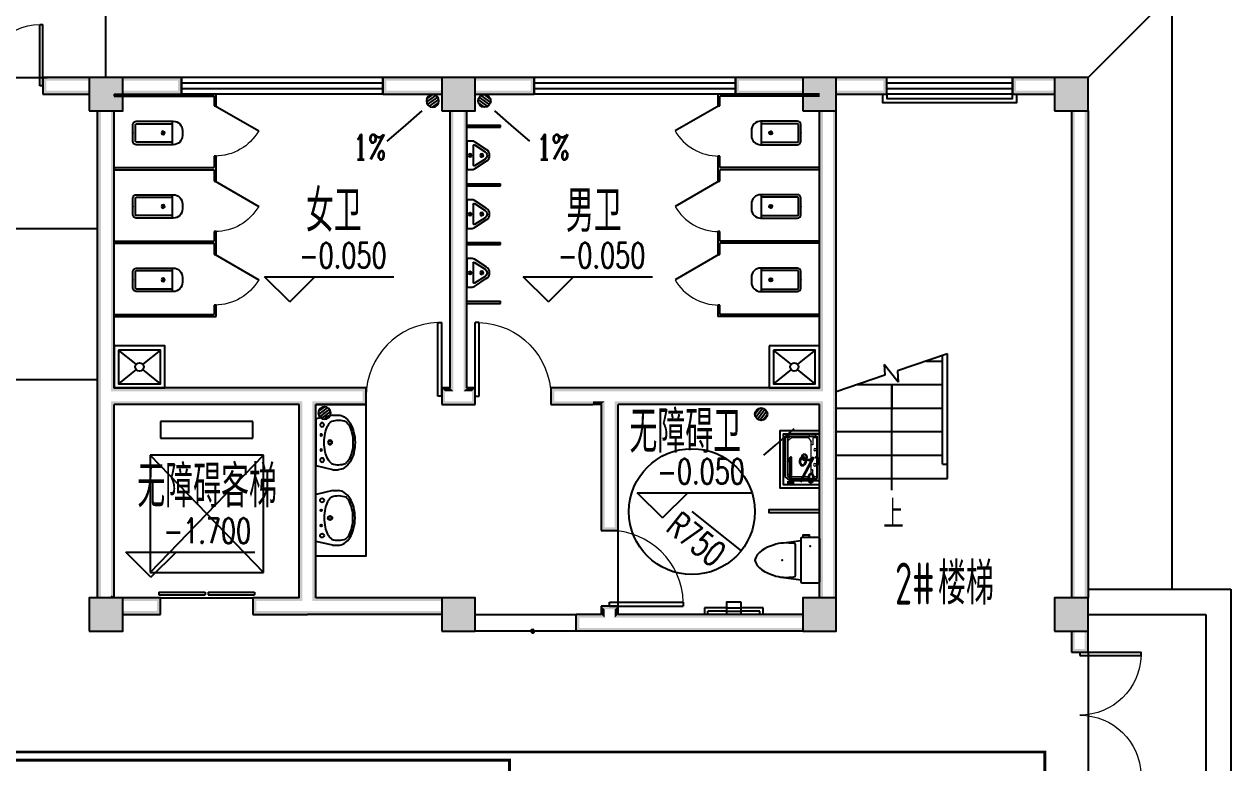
# Model space of a CAD drawing. Extents: x 6250600 to 6678662, y -692028 to -290561.
# Drawn here: x 6354784 to 6369158, y -396735 to -387932 of the extents above; entities that cross this region are included whole.
import ezdxf

# ---------------------------------------------------------------- set-up
doc = ezdxf.new("R2010")
doc.units = 0
doc.header["$LTSCALE"] = 1000
doc.header["$MEASUREMENT"] = 0
doc.layers.get('0').update_dxf_attribs({"linetype": 'CONTINUOUS'})
for name, color, linetype in [('PUB_HATCH', 8, 'CONTINUOUS'), ('WIRE-照明', 1, 'CONTINUOUS'), ('建筑底图', 251, 'CONTINUOUS'), ('排水', 221, 'CONTINUOUS')]:
    doc.layers.add(name, color=color, linetype=linetype)
doc.styles.add('_TCH_AXIS', font='COMPLEX', dxfattribs={"bigfont": 'GBCBIG'})
doc.styles.add('_TCH_DIM', font='SIMPLEX', dxfattribs={"bigfont": 'GBCBIG'})
doc.styles.add('schuco', font='sceie.shx', dxfattribs={"width": 0.7, "bigfont": 'sceic.shx'})

# ---------------------------------------------------------------- blocks, each defined once
blk = doc.blocks.new('_LV12')
for p, q in [((-250, -50), (-39.04344047215272, -218.7652476222793)), ((39.04344047215272, -218.7652476222793), (250, -50)), ((-250, -450), (-39.04344047215272, -281.2347523777207)), ((39.04344047215272, -281.2347523777244), (250, -450))]:
    blk.add_line(p, q)
for points in [[(300, -500), (300, 0), (-300, 0), (-300, -500)], [(250, -450), (250, -50), (-250, -50), (-250, -450)]]:
    blk.add_lwpolyline(points, close=True)
blk.add_circle((0, -250), 50)
blk = doc.blocks.new('$plan$00000344')
for p, q in [((-280, -10), (-280, 0)), ((280, 0), (280, -10)), ((-250.5056433758025, -188.9030317685026), (-250.5056433758025, -185.6802697010202)), ((-247.7897820911921, -182.8401157246291), (-250.1659381378457, -184.9292631582935))]:
    blk.add_line(p, q)
for points in [[(-280, 0), (280, 0)], [(-325.6508892814171, -199.5069900706051), (-280, -5)], [(325.7196470476707, -203.679623150008), (280, -5)]]:
    blk.add_lwpolyline(points)
for points in [[(253.0475816802033, -188.2804691079212, 0.09820830243506523), (193.1688142264323, -140.8346282304191, 0.06628655020752823), (110.3513957322097, -111.3619009821798, 0.05242807133200639), (5.684341886080801e-14, -99.75898632568851, 0.05242807133200623), (-110.351395732209, -111.3619009821796, 0.06628655020752873), (-193.1688142264323, -140.834628230419, 0.09387597160402227), (-250.8409032847541, -185.7313891483784, 0.171377175730478)], [(-325.7364341085271, -265.6789118161633, 0.1492852629222198), (-304.3806079413716, -336.6408204226024, 0.1070785342951636), (-230.904903495943, -407.7090984504992, 0.07562500008442274), (-131.0498841262887, -450.4504317036771, 0.06243575474683043), (-0.8124120338861758, -467.3138035618238, 0.06243575474683045), (129.5575588546746, -451.507376452533, 0.07562500008442267), (229.7559793793862, -409.5773992771719, 0.1070785342951638), (303.8057199892309, -339.1074397112891, 0.1492852629222203), (325.7364341085272, -268.3210881838367, 0.005205445689566639), (325.7196470476707, -265.679623150008, 0.08659555624924029)], [(-325.6508892814171, -199.5069900706051, 0.008223360270598503), (-325.7364341085271, -203.6789118161633, 0.1492852629222198)], [(-249.5287737420379, -357.743287390725, 0.09134118956209383), (-193.1688142264323, -401.1653717695809, 0.06628655020752874), (-110.3513957322091, -430.6380990178203, 0.05242807133200617), (0, -442.2410136743115, 0.05242807133200618), (110.3513957322091, -430.6380990178203, 0.06628655020752877), (193.1688142264322, -401.165371769581, 0.09175590019007512), (249.7445037594281, -357.502875476107, 0.1713771757304789)]]:
    blk.add_lwpolyline(points, format="xyb")
at = {"flags": 128}
for points in [[(-325.7196470476707, -203.679623150008), (-325.7364341085272, -268.3210881838367)], [(325.7196470476707, -203.679623150008), (325.7364341085272, -268.3210881838367)]]:
    blk.add_lwpolyline(points, dxfattribs=at)
for points in [[(-253.0475816802033, -188.2804691079212, 0.1725462446217063), (-249.7445037594281, -357.502875476107, 0.7263952009259942)], [(253.0475816802033, -188.2804691079212, -0.1725462446217063), (249.7445037594281, -357.502875476107, -0.7263952009259942)]]:
    blk.add_lwpolyline(points, format="xyb", dxfattribs=at)
for centre, radius in [((-210, -75), 24), ((-210, -75), 24), ((-210, -75), 24), ((-90, -65), 10), ((90, -65), 10), ((210, -75), 24), ((0, -170), 25)]:
    blk.add_circle(centre, radius)
at = {"lineweight": 13}
blk.add_circle((0, -170), 15, dxfattribs=at)
blk.add_arc((-249.5056433758025, -185.6802697010202), 1, 131.3223568947546, 180)
blk = doc.blocks.new('$lvtry$00000171')
at = {"layer": '排水'}
for p, q in [((-74.24621202462731, 10.60660171788186), (-10.60660171788186, 74.24621202462731)), ((-69.81875867368217, -27.39235180270043), (27.39235180242758, 69.81875867368217)), ((-53.03300858900184, -53.03300858886359), (53.03300858900184, 53.03300858886359)), ((-27.39235180242758, -69.81875867368217), (69.81875867368217, 27.39235180270043)), ((10.60660171788186, -74.24621202462731), (74.24621202462731, -10.60660171788186))]:
    blk.add_line(p, q, dxfattribs=at)
blk.add_circle((0, 0), 75, dxfattribs=at)
blk.add_point((0, 0), dxfattribs=at)
blk = doc.blocks.new('$lvtry$00000200')
at = {"color": 0}
for p, q in [((-109.7834388052506, -40.0000000100008), (-109.7834388052433, -469.6564289897615)), ((99.78343880524335, -30.0000000100008), (-99.78343880524335, -30.0000000100008)), ((109.7834388052361, -469.6564289897615), (109.7834388052361, -40.0000000100008))]:
    blk.add_line(p, q, dxfattribs=at)
blk.add_lwpolyline([(99.78343880524335, -1.000080374069512e-08), (-99.78343880524335, -1.000080374069512e-08, 0.4142135623730951), (-139.7834388052433, -40.0000000100008), (-139.7834388052433, -479.6564289897615, 0.4142135623730951), (-29.78343880524335, -589.6564289897615), (29.78343880523607, -589.6564289897615, 0.4142135623730903), (139.7834388052361, -479.6564289897633), (139.7834388052361, -40.0000000100008, 0.4142135623730951)], format="xyb", close=True, dxfattribs=at)
blk.add_lwpolyline([(139.7834388052361, -469.6564289897615), (-139.7834388052433, -469.6564289897615)], dxfattribs=at)
blk.add_circle((0, -358.6146012114659), 20, dxfattribs=at)
for centre, start, end in [((-99.78343880525063, -40.0000000100008), 90, 180), ((99.78343880523607, -40.0000000100008), 0, 90)]:
    blk.add_arc(centre, 10, start, end, dxfattribs=at)
for p in [(0, 0), (0, -358.6146012114659)]:
    blk.add_point(p, dxfattribs=at)
blk = doc.blocks.new('$TCHSYS$APDOOR2D')
blk.add_line((0.5, 0), (9.094947017729283e-16, 0.8660254037844392))
at = {"lineweight": 13}
blk.add_arc((0.5, 0), 1, 120, 180, dxfattribs=at)
blk = doc.blocks.new('$lvtry$00000221')
at = {"color": 0}
for p, q in [((-124.1736286101077, -91.45901678963855), (-43.30126991269935, -215.5818163076256)), ((-115.7951361627565, -76), (115.7951365941481, -76)), ((43.301270463322, -215.5818162915166), (124.1736290448607, -91.45901678449081))]:
    blk.add_line(p, q, dxfattribs=at)
blk.add_lwpolyline([(69.28203258279245, -230.5818162812229, -0.57735026918981), (-69.28203202274017, -230.5818163136828), (-161.8924622367413, -88.44343865486917, -0.1453776039613215), (-170, -61.14835470659818), (-170, 0), (170, -3.637978807091713e-12), (170, -61.14835534217673, -0.1453776038039848), (161.8924622535633, -88.44343926462898)], format="xyb", close=True, dxfattribs=at)
for centre, radius in [((0, -38), 17.66628609890358), ((2.156957634724677e-07, -176.9798452330579), 20)]:
    blk.add_circle(centre, radius, dxfattribs=at)
for centre, radius, start, end in [((-115.7951361627565, -86), 10, 90, 213.0863027744279), ((115.7951365941481, -86), 10, 326.9136972608397, 90), ((2.706583472900093e-07, -190.5818163002696), 49.99999999860439, 210.0000000103259, 330.00000001059)]:
    blk.add_arc(centre, radius, start, end, dxfattribs=at)
for p in [(0, -38), (2.156957634724677e-07, -176.9798452330579)]:
    blk.add_point(p, dxfattribs=at)
blk = doc.blocks.new('$lvtry$00000054')
at = {"lineweight": 13}
for p, q in [((-279.2938074190461, -123.2473502284192), (-251.2924864845772, -123.2473502284192)), ((-277.8051945737679, -50.77492534148769), (-251.2924864845772, -50.77492534148769)), ((-232.1458454056483, -26.04251684841256), (-232.1458454056483, -79.04933505088047)), ((-232.1458454056483, -79.04933505088047), (-154.6818269249452, -79.04933505088047)), ((-190.9266690346522, -100.270542338214), (-232.1458454056483, -126.7893514447369)), ((-232.1458454056483, -126.7893514447369), (-232.1458454056483, -335.3362230594466)), ((-190.9266690346522, -100.270542338214), (189.0737280593275, -100.270542338214)), ((-149.6818269249452, -84.04933505088047), (-149.6818269249452, -100.270542338214)), ((147.8354162211181, -84.04933505088047), (147.8354162211181, -100.270542338214)), ((231.7880475470993, -79.04933505088047), (152.8354162211181, -79.04933505088047)), ((191.7790148819477, -101.0656138956201), (231.7623818083885, -126.7893514447369)), ((231.7623818083885, -126.7893514447369), (231.7623818083885, -335.3362230594466)), ((231.7880475470993, -26.04251684841256), (231.7880475470993, -79.04933505088047)), ((278.8846780830754, -50.77492534148769), (252.3719699938847, -50.77492534148769)), ((280.3732909283535, -123.2473502284192), (252.3719699938847, -123.2473502284192)), ((-232.1458454056483, -335.3362230594466), (-190.9266690346522, -381.2590388292774)), ((231.7623818083885, -335.3362230594466), (190.5432054373923, -381.2590388292774))]:
    blk.add_line(p, q, dxfattribs=at)
for p, q in [((-251.2924864845772, -349.473427914143), (-251.2924864845772, -26.04251684841256)), ((-251.2924864845772, -26.04251684841256), (250.9346886260319, -26.04251684841256)), ((-90.17889892927269, -26.04251684841256), (89.82110107072731, -26.04251684841256)), ((-0.178898929272691, -26.04251684841256), (-90.17889892927269, -26.04251684841256)), ((250.9090228873174, -349.473427914143), (250.9090228873174, -26.04251684841256)), ((-221.8538841822556, -381.2590388292774), (-251.2924864845772, -349.473427914143)), ((221.4704205849957, -381.2590388292774), (-221.8538841822556, -381.2590388292774)), ((221.4704205849957, -381.2590388292774), (250.9090228873174, -349.473427914143))]:
    blk.add_line(p, q)
for points in [[(-280.3732909283535, 0), (279.6267090716465, 0)], [(-280.3732909283535, 0), (-280.3732909283535, -350)], [(279.6267090716465, 0), (279.6267090716465, -350)], [(-280.3732909283535, -350), (-230.3732909283535, -410)], [(-230.3732909283535, -410), (229.6267090716465, -410)], [(279.6267090716465, -350), (229.6267090716465, -410)]]:
    blk.add_lwpolyline(points)
for centre, radius in [((-89.29034373630566, -56.07252716067705), 15), ((0.5397417546555516, -43.72172291942843), 8), ((90.39549298432757, -54.31692655780535), 15), ((0.5397417546555516, -181.5517702500765), 24.90291299648509)]:
    blk.add_circle(centre, radius, dxfattribs=at)
blk.add_circle((0.5397417546555516, -181.5517702500765), 33.09367931997397)
for centre, start, end in [((-154.6818269249452, -84.04933505088047), 0, 90), ((152.8354162211181, -84.04933505088047), 90, 180), ((189.0737280593275, -105.270542338214), 57.2443527250371, 90)]:
    blk.add_arc(centre, 5, start, end, dxfattribs=at)
blk = doc.blocks.new('$lvtry$00000206')
blk.add_line((-194.4569514471332, -428.0882621506016, 1e-08), (-223.9357518238285, -220.1379310456605, 1e-08))
at = {"elevation": 1e-08}
blk.add_lwpolyline([(-264.1348942952209, -120.4601474549154), (-286.2099333013502, -120.4601474549154), (-286.2099333013502, -199.7591355761751), (-264.1348942952209, -199.7591355761751)], close=True, dxfattribs=at)
for points in [[(-242.1211011915184, -220.1379310457041, -0.4142135623730712), (-264.1348942950317, -198.1241379423036), (-264.134894295461, -22.01379311472101, -0.4142135623730969), (-242.1211011920568, -1.121497916756198e-08), (264.1961401874396, -9.999894245993346e-09, -0.4142135623730968), (286.2099332909529, -22.01379311340042), (286.2099332913458, -198.1241379410267, -0.4142135623730948), (264.1961401879562, -220.1379310445327)], [(191.6283467101712, -286.1793103550544), (-169.5533077134205, -286.1793103559348, 0.3921902063767687), (-189.4959190210611, -304.6652911253359), (-191.0921123155313, -325.6902964887331), (-193.1679380961104, -363.4733775701816), (-193.8666951663072, -397.5510874908132), (-192.9667328242031, -428.9968104906538), (-190.2464003679088, -458.8839308097804), (-185.4840470954405, -488.2858326881969), (-178.4580223048506, -518.2759003659185), (-168.946675294228, -549.927518083), (-156.7521371301009, -583.8818833383839), (-141.771665952725, -619.0514466670202), (-123.9263016708828, -653.9164718627062), (-103.1370841932767, -686.9572227192903), (-79.32505342870354, -716.6539630306024), (-52.41124928587305, -741.486956590491), (-22.3167116735458, -759.9364671928224), (-1.021642622046784, -766.6697659834999, 0.1543297930855512), (23.09668162127127, -766.669765983449), (44.39175067255928, -759.9364671926805), (74.48628828479195, -741.4869565901927), (101.4000924274915, -716.6539630301913), (125.2121231919409, -686.9572227187482), (146.0013406693724, -653.9164718620514), (163.8467049510473, -619.0514466662999), (178.8271761282485, -583.8818833376054), (191.0217142922447, -549.9275180821414), (200.5330613026999, -518.2759003650053), (207.5590860931225, -488.2858326872365), (212.3214393654816, -458.8839308088127), (215.0417718216304, -428.9968104896898), (215.9417341635817, -397.5510874898418), (215.2429770931958, -363.4733775692102), (213.1671513124711, -325.6902964877727), (211.5709580178918, -304.6652911243573, 0.3921902063767083)]]:
    blk.add_lwpolyline(points, format="xyb", close=True, dxfattribs=at)
blk.add_lwpolyline([(216.5319904445532, -428.088262149623), (246.0107908202444, -220.1379310445764)], dxfattribs=at)
for p in [(-155.0588212762996, -109.43069792199, 1e-08), (11.93147704953662, -443.1338848781224, 1e-08)]:
    blk.add_point(p)
blk = doc.blocks.new('$TCHSYS$LDOR22D')
for p, q in [((-0.5166666666663637, 0.8332552583810156), (-0.01666666666671013, 0.8332552583810156)), ((-0.5166666666663637, 0.8332552583810156), (-0.5166666666663637, 0.6666666666662593)), ((-0.01666666666671013, 0.8332552583810156), (-0.01666666666671013, 0.6666666666662593)), ((0.01666666666660888, 0.8332552583810156), (0.01666666666660888, 0.6666666666662593)), ((0.01666666666660888, 0.8332552583810156), (0.5166666666662572, 0.8332552583810156)), ((0.5166666666662572, 0.8332552583810156), (0.5166666666662572, 0.6666666666662593)), ((-0.5166666666663637, 0.6666666666662593), (-0.01666666666671013, 0.6666666666662593)), ((0.01666666666660888, 0.6666666666662593), (0.5166666666662572, 0.6666666666662593)), ((-0.5000000000000071, 0.4999999999999858), (0.5000000000000373, 0.4999999999999858))]:
    blk.add_line(p, q)
blk = doc.blocks.new('_FZH')
blk.add_lwpolyline([(-0.5, -0.5), (0.5, -0.5), (0.5, 0.5), (-0.5, 0.5)], close=True)
at = {"layer": 'PUB_HATCH'}
blk.add_solid([(-0.5, -0.5), (0.5, -0.5), (-0.5, 0.5), (0.5, 0.5)], dxfattribs=at)
blk = doc.blocks.new('$DorLib2D$00000002')
for p, q in [((-0.5, -5.684341886080802e-17), (-0.5000000000000007, 0.4875)), ((-0.4750000000000007, 0.4875), (-0.5000000000000007, 0.4875)), ((-0.475, -2.842170943040401e-17), (-0.4750000000000007, 0.4875)), ((0.475, -2.842170943040401e-17), (0.4750000000000007, 0.4875)), ((0.4750000000000007, 0.4875), (0.5000000000000007, 0.4875)), ((0.5, -5.684341886080802e-17), (0.5000000000000007, 0.4875)), ((-0.5, -5.684341886080802e-17), (-0.475, -2.842170943040401e-17)), ((0.5, -5.684341886080802e-17), (0.475, -2.842170943040401e-17))]:
    blk.add_line(p, q)
at = {"lineweight": 13}
for centre, start, end in [((-0.4875, -4.263256414560601e-17), 0, 88.53071641864632), ((0.4875, -4.263256414560601e-17), 91.4692835813537, 180)]:
    blk.add_arc(centre, 0.4875, start, end, dxfattribs=at)
blk = doc.blocks.new('$DorLib2D$00000001')
for p, q in [((0.45, 0.9750000000000001), (0.5000000000000002, 0.9750000000000001)), ((0.45, 0), (0.45, 0.9750000000000001)), ((0.5, 0), (0.5, 0.9750000000000001)), ((0.5, 0), (0.45, 0))]:
    blk.add_line(p, q)
at = {"lineweight": 13}
blk.add_arc((0.475, 0), 0.975, 91.4692835813538, 180, dxfattribs=at)
blk = doc.blocks.new('$WINLIB2D$00000001')
at = {"color": 0}
for points in [[(-0.4999999999999964, 0.5000000000000142), (-0.4999999999999964, -0.4999999999999858)], [(-0.4999999999999964, 0.5000000000000142), (0.5000000000000036, 0.5000000000000142)], [(0.5000000000000036, -0.4999999999999858), (0.5000000000000036, 0.5000000000000142)], [(0.5000000000000036, 0.1666666666666714), (-0.4999999999999964, 0.1666666666666714)], [(0.5000000000000036, -0.1666666666666572), (-0.4999999999999964, -0.1666666666666572)], [(-0.4999999999999964, -0.4999999999999858), (0.5000000000000036, -0.4999999999999858)]]:
    blk.add_lwpolyline(points, dxfattribs=at)
blk = doc.blocks.new('$TCHSYS$WIN2D')
for p, q in [((-0.5, 0.5), (0.5, 0.5)), ((-0.5, 0.5), (-0.4999999999999999, -0.5)), ((0.5, 0.5), (0.4999999999999998, -0.5)), ((0.5, 0.1666666666666666), (-0.5, 0.1666666666666666)), ((0.5, -0.1666666666666667), (-0.5, -0.1666666666666667)), ((-0.4999999999999999, -0.5), (0.5, -0.5))]:
    blk.add_line(p, q)

msp = doc.modelspace()

# ---------------------------------------------------------------- hatches: boundary and pattern name
at = {"layer": '建筑底图'}
for points in [[(6355558.056304559, -388606.4042108488), (6355558.056304559, -388566.4042109744), (6355008.056310409, -388566.4042113551), (6355048.056311636, -388606.4042108815)], [(6355008.056310409, -388566.4042113551), (6355008.056310539, -388766.4042162686), (6355048.056311714, -388726.4042164934), (6355048.056311636, -388606.4042108815)], [(6355958.056304559, -388566.4042146745), (6355558.056304559, -388566.4042146745), (6355598.056304559, -388606.4042146745), (6355918.056304559, -388606.4042146745)], [(6355558.056304559, -388566.4042146745), (6355558.056304559, -388966.4042146745), (6355598.056304559, -388926.4042146745), (6355598.056304559, -388606.4042146745)], [(6355958.056304559, -388966.4042146745), (6355958.056304559, -388566.4042146745), (6355918.056304559, -388606.4042146745), (6355918.056304559, -388926.4042146745)], [(6355958.056304559, -388566.4042146745), (6355958.056304559, -388606.4042146346), (6356618.05630462, -388606.4042147615), (6356658.056304629, -388566.4042147692)], [(6356658.056304584, -388766.404213478), (6356658.056304629, -388566.4042147692), (6356618.05630462, -388606.4042147615), (6356618.056304594, -388726.404213469)], [(6359758.05630456, -388606.4042154576), (6359758.05630456, -388566.4042154553), (6359058.056304771, -388566.4042152875), (6359098.056304764, -388606.4042153069)], [(6359058.056304771, -388566.4042152875), (6359058.056304727, -388766.4042139963), (6359098.056304738, -388726.4042137449), (6359098.056304764, -388606.4042153069)], [(6360158.05630456, -388566.4042146765), (6359758.05630456, -388566.4042146765), (6359798.05630456, -388606.4042146765), (6360118.05630456, -388606.4042146765)], [(6359758.05630456, -388566.4042146765), (6359758.05630456, -388966.4042146765), (6359798.05630456, -388926.4042146765), (6359798.05630456, -388606.4042146765)], [(6360158.05630456, -388966.4042146765), (6360158.05630456, -388566.4042146765), (6360118.05630456, -388606.4042146765), (6360118.05630456, -388926.4042146765)], [(6360158.05630456, -388566.4042146765), (6360158.05630456, -388606.4042108878), (6360818.056301028, -388606.4042112494), (6360858.056301052, -388566.4042112713)], [(6360858.056300931, -388766.404210226), (6360858.056301052, -388566.4042112713), (6360818.056301028, -388606.4042112494), (6360818.056300955, -388726.4042102043)], [(6364058.056304384, -388606.4042132569), (6364058.056304384, -388566.4042132891), (6363258.056300811, -388566.4042127482), (6363298.056301317, -388606.4042126208)], [(6363258.056300811, -388566.4042127482), (6363258.056300689, -388766.4042117029), (6363298.056301244, -388726.4042117039), (6363298.056301317, -388606.4042126208)], [(6364458.056304384, -388566.4042133056), (6364058.056304384, -388566.4042133056), (6364098.056304384, -388606.4042133056), (6364418.056304384, -388606.4042133056)], [(6364058.056304384, -388566.4042133056), (6364058.056304384, -388966.4042133056), (6364098.056304384, -388926.4042133056), (6364098.056304384, -388606.4042133056)], [(6364458.056304384, -388966.4042133056), (6364458.056304384, -388566.4042133056), (6364418.056304384, -388606.4042133056), (6364418.056304384, -388926.4042133056)], [(6364458.056304384, -388566.4042133056), (6364458.056304384, -388606.4042131503), (6365018.05630088, -388606.4042127156), (6365058.056300852, -388566.4042126845)], [(6365058.056300994, -388766.4042139374), (6365058.056300852, -388566.4042126845), (6365018.05630088, -388606.4042127156), (6365018.056300965, -388726.4042139659)], [(6367058.05630456, -388606.4042111489), (6367058.05630456, -388566.4042112607), (6366558.056300985, -388566.4042115991), (6366598.056301081, -388606.404211119)], [(6366558.056300985, -388566.4042115991), (6366558.056301127, -388766.4042128711), (6366598.056301167, -388726.4042130548), (6366598.056301081, -388606.404211119)], [(6367458.05630456, -388566.4042146765), (6367058.05630456, -388566.4042146765), (6367098.05630456, -388606.4042146765), (6367418.05630456, -388606.4042146765)], [(6367058.05630456, -388566.4042146765), (6367058.05630456, -388966.4042146765), (6367098.05630456, -388926.4042146765), (6367098.05630456, -388606.4042146765)], [(6367458.05630456, -388966.4042146765), (6367458.05630456, -388566.4042146765), (6367418.05630456, -388606.4042146765), (6367418.05630456, -388926.4042146765)], [(6355558.056304559, -388766.4042160066), (6355558.056304559, -388726.404216184), (6355048.056311714, -388726.4042164934), (6355008.056310539, -388766.4042162686)], [(6355958.056304559, -388726.4042133239), (6355958.056304559, -388766.4042133202), (6356658.056304584, -388766.404213478), (6356618.056304594, -388726.404213469)], [(6359758.05630456, -388766.404214141), (6359758.05630456, -388726.4042140991), (6359098.056304738, -388726.4042137449), (6359058.056304727, -388766.4042139963)], [(6360158.05630456, -388726.4042099306), (6360158.05630456, -388766.4042098447), (6360858.056300931, -388766.404210226), (6360818.056300955, -388726.4042102043)], [(6364058.056304384, -388766.4042122404), (6364058.056304384, -388726.4042122362), (6363298.056301244, -388726.4042117039), (6363258.056300689, -388766.4042117029)], [(6364458.056304384, -388726.4042143682), (6364458.056304384, -388766.4042143649), (6365058.056300994, -388766.4042139374), (6365018.056300965, -388726.4042139659)], [(6367058.05630456, -388766.4042125164), (6367058.05630456, -388726.4042125914), (6366598.056301167, -388726.4042130548), (6366558.056301127, -388766.4042128711)], [(6355558.056304559, -388966.4042146745), (6355958.056304559, -388966.4042146745), (6355918.056304559, -388926.4042146745), (6355598.056304559, -388926.4042146745)], [(6355698.056304389, -388966.4042146745), (6355658.056304399, -388966.4042146745), (6355658.056304031, -392366.4042152861), (6355698.056304031, -392366.4042152904)], [(6355858.056304737, -388966.4042146745), (6355818.05630488, -388966.4042146745), (6355818.056304518, -392306.4042163559), (6355858.056304378, -392266.4042163281)], [(6359758.05630456, -388966.4042146765), (6360158.05630456, -388966.4042146765), (6360118.05630456, -388926.4042146765), (6359798.05630456, -388926.4042146765)], [(6359898.056304892, -388966.4042146765), (6359858.056304883, -388966.4042146765), (6359858.056303846, -392266.4042122972), (6359898.056303843, -392306.4042123035)], [(6360058.056305984, -388966.4042146765), (6360018.056305975, -388966.4042146765), (6360018.056304926, -392306.4042140209), (6360058.056304947, -392266.4042137487)], [(6364058.056304384, -388966.4042133056), (6364458.056304384, -388966.4042133056), (6364418.056304384, -388926.4042133056), (6364098.056304384, -388926.4042133056)], [(6364298.056304172, -388966.4042133056), (6364258.056304149, -388966.4042133056), (6364258.056304252, -392266.4042142011), (6364298.056304266, -392306.4042143788)], [(6364458.056304384, -388966.4042133056), (6364418.05630434, -388966.4042133056), (6364418.056304471, -392366.4042146719), (6364458.056304471, -392366.4042146706)], [(6367058.05630456, -388966.4042146765), (6367458.05630456, -388966.4042146765), (6367418.05630456, -388926.4042146765), (6367098.05630456, -388926.4042146765)], [(6367258.056304441, -394766.4042146765), (6367298.056304444, -394766.4042146765), (6367298.05630474, -388966.4042146765), (6367258.056304671, -388966.4042146765)], [(6367418.056304443, -394766.4042146765), (6367458.056304438, -394766.4042146765), (6367458.05630456, -388966.4042146765), (6367418.05630472, -388966.4042146765)], [(6357858.056304427, -392266.4042152325), (6355858.056304378, -392266.4042163281), (6355818.056304518, -392306.4042163559), (6357858.05630445, -392306.4042152325)], [(6358158.05630446, -392266.4042124772), (6357858.056304557, -392266.4042125079), (6357858.056304561, -392306.4042125079), (6358158.056304464, -392306.4042124772)], [(6358858.05630661, -392266.4042123206), (6358158.05630446, -392266.4042124772), (6358158.056304464, -392306.4042124772), (6358818.056307182, -392306.4042119456)], [(6358858.05630663, -392466.4042128422), (6358858.05630661, -392266.4042123206), (6358818.056307182, -392306.4042119456), (6358818.056307194, -392426.4042125656)], [(6359858.056303846, -392266.4042122972), (6359758.056306833, -392266.4042122253), (6359798.056306837, -392306.4042122253), (6359898.056303843, -392306.4042123035)], [(6359758.056306833, -392266.4042122253), (6359758.056306854, -392466.4042127713), (6359798.05630685, -392426.4042127471), (6359798.056306837, -392306.4042122253)], [(6360158.056306904, -392266.4042137186), (6360058.056304947, -392266.4042137487), (6360018.056304926, -392306.4042140209), (6360118.056307503, -392306.4042166371)], [(6360158.056306806, -392466.4042134242), (6360158.056306904, -392266.4042137186), (6360118.056307503, -392306.4042166371), (6360118.056307443, -392426.4042134677)], [(6361558.056304608, -392266.4042146932), (6361058.056306446, -392266.4042142854), (6361098.056306426, -392306.4042142854), (6361558.056304589, -392306.4042146932)], [(6361058.056306446, -392266.4042142854), (6361058.056306349, -392466.4042138616), (6361098.056306369, -392426.4042138712), (6361098.056306426, -392306.4042142854)], [(6361758.056316913, -392266.4042142979), (6361558.05630456, -392266.4042142984), (6361558.05630456, -392306.4042142984), (6361758.056316913, -392306.4042142979)], [(6364258.056304252, -392266.4042142011), (6361758.056316913, -392266.4042142979), (6361758.056316913, -392306.4042142979), (6364298.056304266, -392306.4042143788)], [(6355658.056303448, -394766.4042146745), (6355698.056303448, -394766.4042146745), (6355698.056303696, -392366.4042152908), (6355658.056303696, -392366.4042152867)], [(6364418.056304544, -394766.4042133056), (6364458.056304544, -394766.4042133056), (6364458.056304471, -392366.4042146706), (6364418.056304471, -392366.4042146719)], [(6357858.056304544, -392466.4042126297), (6355858.05630336, -392466.404213791), (6355818.056303354, -392426.4042138106), (6357858.056304521, -392426.4042126297)], [(6355818.056303112, -394766.4042146745), (6355858.056303122, -394766.4042146745), (6355858.05630336, -392466.404213791), (6355818.056303354, -392426.4042138106)], [(6358058.056304452, -392466.4042128273), (6357858.056304578, -392466.404212865), (6357858.056304574, -392426.404212865), (6358098.05630444, -392426.4042128103)], [(6358058.05630463, -394766.4042144804), (6358058.056304452, -392466.4042128273), (6358098.05630444, -392426.4042128103), (6358098.056304623, -394806.4042146597)], [(6358258.05630479, -394766.4042145057), (6358258.056304612, -392466.4042127838), (6358218.056304414, -392426.4042130489), (6358218.056304598, -394806.404214506)], [(6358258.056304612, -392466.4042127838), (6358858.05630663, -392466.4042128422), (6358818.056307194, -392426.4042125656), (6358218.056304414, -392426.4042130489)], [(6359758.056306854, -392466.4042127713), (6359958.056304019, -392466.4042126499), (6359958.056304015, -392426.4042126499), (6359798.05630685, -392426.4042127471)], [(6359958.056303968, -392466.4042132036), (6360158.056306806, -392466.4042134242), (6360118.056307443, -392426.4042134677), (6359958.056303987, -392426.4042132036)], [(6361058.056306349, -392466.4042138616), (6361558.056304512, -392466.4042139812), (6361558.056304531, -392426.4042139812), (6361098.056306369, -392426.4042138712)], [(6361658.056315216, -392466.4042175748), (6361558.05630456, -392466.404217195), (6361558.05630456, -392426.404217195), (6361698.056315604, -392426.4042151626)], [(6361658.056315216, -392466.4042175748), (6361658.056307952, -393966.4042118296), (6361698.056308128, -393926.4042109809), (6361698.056315604, -392426.4042151626)], [(6361858.056307567, -393966.4042127983), (6361858.056314871, -392466.4042171608), (6361818.056315059, -392426.4042171708), (6361818.056307622, -393926.4042115622)], [(6364258.056304329, -392466.4042171558), (6361858.056314871, -392466.4042171608), (6361818.056315059, -392426.4042171708), (6364298.056304108, -392426.4042171658)], [(6364258.056304399, -394766.4042133056), (6364298.056304337, -394766.4042133056), (6364298.056304108, -392426.4042171658), (6364258.056304329, -392466.4042171558)], [(6361658.056307952, -393966.4042118296), (6361858.056307567, -393966.4042127983), (6361818.056307622, -393926.4042115622), (6361698.056308128, -393926.4042109809)], [(6355958.056304559, -394766.4042146745), (6355558.056304559, -394766.4042146745), (6355598.056304559, -394806.4042146745), (6355918.056304559, -394806.4042146745)], [(6355558.056304559, -394766.4042146745), (6355558.056304559, -395166.4042146745), (6355598.056304559, -395126.4042146745), (6355598.056304559, -394806.4042146745)], [(6355801.487761459, -394766.4042146745), (6355858.056302202, -394766.4042146745), (6355829.772031919, -394738.1199443034)], [(6355958.056304559, -395166.4042146745), (6355958.056304559, -394766.4042146745), (6355918.056304559, -394806.4042146745), (6355918.056304559, -395126.4042146745)], [(6355958.056304559, -394766.4042155379), (6355958.056304559, -394806.4042158929), (6356368.056304049, -394806.4042156595), (6356408.056304422, -394766.4042152818)], [(6356408.056304524, -394966.4042161109), (6356408.056304422, -394766.4042152818), (6356368.056304049, -394806.4042156595), (6356368.05630411, -394926.4042167284)], [(6358058.05630463, -394766.4042144804), (6357508.056304445, -394766.4042147245), (6357548.056304466, -394806.4042147245), (6358098.056304623, -394806.4042146597)], [(6357508.056304445, -394766.4042147245), (6357508.056304548, -394966.4042155535), (6357548.056304527, -394926.4042155346), (6357548.056304466, -394806.4042147245)], [(6359758.05630456, -394806.404214667), (6359758.05630456, -394766.4042146665), (6358258.05630479, -394766.4042145057), (6358218.056304598, -394806.404214506)], [(6360158.05630456, -394766.4042146765), (6359758.05630456, -394766.4042146765), (6359798.05630456, -394806.4042146765), (6360118.05630456, -394806.4042146765)], [(6359758.05630456, -394766.4042146765), (6359758.05630456, -395166.4042146765), (6359798.05630456, -395126.4042146765), (6359798.05630456, -394806.4042146765)], [(6360158.05630456, -395166.4042146765), (6360158.05630456, -394766.4042146765), (6360118.05630456, -394806.4042146765), (6360118.05630456, -395126.4042146765)], [(6364458.056304384, -394766.4042133056), (6364058.056304384, -394766.4042133056), (6364098.056304384, -394806.4042133056), (6364418.056304384, -394806.4042133056)], [(6364058.056304384, -394766.4042133056), (6364058.056304384, -395166.4042133056), (6364098.056304384, -395126.4042133056), (6364098.056304384, -394806.4042133056)], [(6364458.056304384, -395166.4042133056), (6364458.056304384, -394766.4042133056), (6364418.056304384, -394806.4042133056), (6364418.056304384, -395126.4042133056)], [(6367458.05630456, -394766.4042146765), (6367058.05630456, -394766.4042146765), (6367098.05630456, -394806.4042146765), (6367418.05630456, -394806.4042146765)], [(6367058.05630456, -394766.4042146765), (6367058.05630456, -395166.4042146765), (6367098.05630456, -395126.4042146765), (6367098.05630456, -394806.4042146765)], [(6367458.05630456, -395166.4042146765), (6367458.05630456, -394766.4042146765), (6367418.05630456, -394806.4042146765), (6367418.05630456, -395126.4042146765)], [(6355958.056304559, -394926.4042169502), (6355958.056304559, -394966.4042163542), (6356408.056304524, -394966.4042161109), (6356368.05630411, -394926.4042167284)], [(6357508.056304548, -394966.4042155535), (6358158.056304773, -394966.4042152465), (6358158.056304753, -394926.4042152465), (6357548.056304527, -394926.4042155346)], [(6359758.05630456, -394966.4042153379), (6359758.05630456, -394926.4042153379), (6358158.056304662, -394926.4042152465), (6358158.056304661, -394966.4042152465)], [(6361658.05630311, -394966.4042143984), (6361358.056300619, -394966.4042146052), (6361358.056300618, -395006.4042146052), (6361698.056303109, -395006.4042152495)], [(6361358.056300615, -395166.4042155293), (6361358.056300619, -394966.4042146052), (6361398.056300619, -394966.404214606), (6361398.056300615, -395166.4042155301)], [(6361858.05630321, -394866.4042125698), (6361658.056303594, -394866.4042116011), (6361698.056303401, -394906.4042117948), (6361818.056303031, -394906.404212376)], [(6361658.056303594, -394866.4042116011), (6361658.05630311, -394966.4042143984), (6361698.056303109, -395006.4042152495), (6361698.056303401, -394906.4042117948)], [(6361858.056302763, -394966.4042145204), (6361858.05630321, -394866.4042125698), (6361818.056303031, -394906.404212376), (6361818.056302563, -395006.4042147099)], [(6364058.056304384, -395006.4042146486), (6364058.056304384, -394966.4042145473), (6361858.056302763, -394966.4042145204), (6361818.056302563, -395006.4042147099)], [(6355558.056304559, -395166.4042146745), (6355958.056304559, -395166.4042146745), (6355918.056304559, -395126.4042146745), (6355598.056304559, -395126.4042146745)], [(6359758.05630456, -395166.4042146765), (6360158.05630456, -395166.4042146765), (6360118.05630456, -395126.4042146765), (6359798.05630456, -395126.4042146765)], [(6361758.056304318, -395166.4042155367), (6361358.056300615, -395166.4042155293), (6361358.056300616, -395126.4042155293), (6361758.056304319, -395126.4042155367)], [(6364058.056304384, -395166.4042133056), (6364058.056304384, -395126.4042155648), (6361758.05630432, -395126.4042155367), (6361758.056304319, -395166.4042155367)], [(6364058.056304384, -395166.4042133056), (6364458.056304384, -395166.4042133056), (6364418.056304384, -395126.4042133056), (6364098.056304384, -395126.4042133056)], [(6367058.05630456, -395166.4042146765), (6367458.05630456, -395166.4042146765), (6367418.05630456, -395126.4042146765), (6367098.05630456, -395126.4042146765)], [(6367298.056298237, -395166.4042146765), (6367258.056298237, -395166.4042146765), (6367258.056299647, -395416.404215592), (6367298.056299422, -395376.4042153743)], [(6367458.056297338, -395166.4042146765), (6367418.056297338, -395166.4042146765), (6367418.05629843, -395376.4042147213), (6367458.056298638, -395416.4042145036)], [(6367258.056299647, -395416.404215592), (6367458.056298638, -395416.4042145036), (6367418.05629843, -395376.4042147213), (6367298.056299422, -395376.4042153743)]]:
    msp.add_hatch(color=256, dxfattribs=at).paths.add_polyline_path(points)

# ---------------------------------------------------------------- linework, layer by layer
at = {"layer": 'WIRE-照明', "const_width": 35}
msp.add_lwpolyline([(6350220.057989768, -395134.0192830688), (6350220.057989937, -396703.4927809255), (6360564.637490103, -396703.4927809255), (6360564.637490103, -402646.0701846916), (6360358.056305027, -402646.0701846916)], dxfattribs=at)
at = {"layer": 'WIRE-照明', "color": 1, "const_width": 35}
msp.add_lwpolyline([(6366943.056304039, -397862.6937369387), (6366943.056304039, -396605.5418615311), (6350340.057989937, -396605.5418615311), (6350340.057990044, -395134.0192830688)], dxfattribs=at)
at = {"layer": '建筑底图'}
for p, q in [((6355758.056304307, -388566.4042144204), (6355758.056304307, -387166.4042143803)), ((6367458.05630456, -388566.4042146765), (6368458.05630456, -387566.4042146765)), ((6353558.056310476, -388566.4042144204), (6355058.056310476, -388566.4042144204)), ((6355558.056304401, -388566.4042115254), (6355008.056310409, -388566.4042113551)), ((6355008.056310409, -388566.4042113551), (6355008.056310539, -388766.4042162686)), ((6356658.056304629, -388566.4042147692), (6355958.056304401, -388566.4042146145)), ((6356658.056304584, -388766.404213478), (6356658.056304629, -388566.4042147692)), ((6359758.056304401, -388566.4042154838), (6359058.056304771, -388566.4042152875)), ((6359058.056304771, -388566.4042152875), (6359058.056304727, -388766.4042139963)), ((6360858.056301052, -388566.4042112713), (6360158.056304401, -388566.4042110636)), ((6360858.056300931, -388766.404210226), (6360858.056301052, -388566.4042112713)), ((6364058.056304401, -388566.404213283), (6363258.056300811, -388566.4042127482)), ((6363258.056300811, -388566.4042127482), (6363258.056300689, -388766.4042117029)), ((6365058.056300852, -388566.4042126845), (6364458.056304401, -388566.4042136912)), ((6365058.056300994, -388766.4042139374), (6365058.056300852, -388566.4042126845)), ((6367058.056304401, -388566.4042109708), (6366558.056300985, -388566.4042115991)), ((6366558.056300985, -388566.4042115991), (6366558.056301127, -388766.4042128711)), ((6355008.056310539, -388766.4042162686), (6355558.056304401, -388766.4042158757)), ((6355858.056304582, -388766.4042146765), (6355858.056304582, -388791.4042146765)), ((6355858.056304582, -388766.4042146765), (6357070.556297549, -388766.4042131624)), ((6355858.056304582, -388791.4042146765), (6357045.55629737, -388791.4042131638)), ((6355958.056304401, -388766.4042133376), (6356658.056304584, -388766.404213478)), ((6357045.55629737, -388791.4042131638), (6357045.556288705, -388903.9041717907)), ((6357070.556295791, -388903.9041717905), (6357070.556297549, -388766.4042131624)), ((6359058.056304727, -388766.4042139963), (6359758.056304401, -388766.4042138703)), ((6360158.056304401, -388766.404209648), (6360858.056300931, -388766.404210226)), ((6364258.056301703, -388766.4042146733), (6363045.556300622, -388766.404219712)), ((6363045.556300622, -388766.404219712), (6363045.556296241, -388903.9041717876)), ((6364258.056301703, -388791.4042146733), (6363070.556300794, -388791.4042132028)), ((6363070.556297836, -388903.9041717876), (6363070.556300794, -388791.4042132028)), ((6363258.056300689, -388766.4042117029), (6364058.056304401, -388766.4042125646)), ((6364458.056304477, -388766.4042143649), (6365058.056300994, -388766.4042139374)), ((6366558.056301127, -388766.4042128711), (6367058.0563044, -388766.4042125255)), ((6355658.056304031, -392366.4042152861), (6355658.056304412, -388966.4042145605)), ((6355858.056304378, -392266.4042163281), (6355858.056304778, -388966.4042145605)), ((6357045.556288705, -388903.9041717907), (6357070.556295791, -388903.9041717905)), ((6359858.056303846, -392266.4042122972), (6359858.056304936, -388966.4042145605)), ((6360058.056304947, -392266.4042137487), (6360058.056306073, -388966.4042145605)), ((6363045.556296241, -388903.9041717876), (6363070.556297836, -388903.9041717876)), ((6364258.056304252, -392266.4042142011), (6364258.056304121, -388966.4042133398)), ((6364458.056304471, -392366.4042146706), (6364458.056304465, -388966.4042133398)), ((6367258.056304616, -388966.4042145605), (6367258.056304453, -394766.4042145605)), ((6367458.056304702, -388966.4042145605), (6367458.056304442, -394766.4042145605)), ((6360058.056304746, -389160.769430676), (6360058.056304746, -389135.769430676)), ((6360058.056304746, -389135.769430676), (6360458.056304746, -389135.769430676)), ((6360058.056304746, -389160.769430676), (6360458.056304746, -389160.769430676)), ((6360458.056304746, -389160.769430676), (6360458.056304746, -389135.769430676)), ((6357045.556288705, -389503.9042499156), (6357045.55629737, -389641.4042131952)), ((6357070.556297363, -389503.9042499156), (6357045.556288705, -389503.9042499156)), ((6357070.556299866, -389653.9042084701), (6357070.556297363, -389503.9042499156)), ((6363045.556300153, -389503.9041717876), (6363045.556306419, -389653.904208467)), ((6363070.556297836, -389503.9041717876), (6363045.556300153, -389503.9041717876)), ((6363070.556300794, -389641.4042067238), (6363070.556297836, -389503.9041717876)), ((6355858.056299911, -389641.4042084776), (6355858.056299911, -389666.4042084776)), ((6355858.056299911, -389641.4042084776), (6357045.55629737, -389641.4042131952)), ((6355858.056299911, -389666.4042084776), (6357045.556298741, -389666.404206686)), ((6357045.556298741, -389666.404206686), (6357045.556304299, -389803.9041717907)), ((6357070.556298734, -389803.9041717907), (6357070.556299866, -389653.9042084701)), ((6363045.556306419, -389653.904208467), (6363045.556303878, -389803.9042499125)), ((6364258.056306374, -389641.4042084744), (6363070.556300794, -389641.4042067238)), ((6363070.556309988, -389803.9042499125), (6363070.556312797, -389666.4042067247)), ((6364258.056306374, -389666.4042084744), (6363070.556312797, -389666.4042067247)), ((6364258.056304195, -389666.4042084744), (6364258.056304195, -389641.4042084744)), ((6357045.556304299, -389803.9041717907), (6357070.556298734, -389803.9041717907)), ((6363045.556303878, -389803.9042499125), (6363070.556309988, -389803.9042499125)), ((6360058.056304746, -389860.2555928691), (6360058.056304746, -389835.2555928691)), ((6360058.056304746, -389835.2555928691), (6360458.056304746, -389835.2555928691)), ((6360058.056304746, -389860.2555928691), (6360458.056304746, -389860.2555928691)), ((6360458.056304746, -389860.2555928691), (6360458.056304746, -389835.2555928691)), ((6352858.056303957, -390366.4042190376), (6355658.056304277, -390366.4042193367)), ((6357045.556304299, -390403.9041717907), (6357045.556298741, -390516.4042099752)), ((6357070.556298734, -390403.9041717907), (6357045.556304299, -390403.9041717907)), ((6357070.556299866, -390528.9042086117), (6357070.556298734, -390403.9041717907)), ((6363045.556303878, -390403.9041717876), (6363045.556306419, -390528.9042086086)), ((6363070.556309988, -390403.9041717876), (6363045.556303878, -390403.9041717876)), ((6363070.556312797, -390516.4042034616), (6363070.556309988, -390403.9041717876)), ((6355858.056299918, -390516.4042086117), (6355858.056299918, -390541.4042086117)), ((6355858.056299918, -390516.4042086117), (6357045.556298741, -390516.4042099752)), ((6355858.056299918, -390541.4042086117), (6357045.556307667, -390541.4042099763)), ((6357045.556307667, -390541.4042099763), (6357045.556307093, -390678.9042499156)), ((6357070.556304426, -390678.9042499156), (6357070.556301982, -390528.9042108934)), ((6360058.056304746, -390559.7417550622), (6360058.056304746, -390534.7417550622)), ((6360058.056304746, -390534.7417550622), (6360458.056304746, -390534.7417550622)), ((6360458.056304746, -390559.7417550622), (6360458.056304746, -390534.7417550622)), ((6363045.556304303, -390528.9042108903), (6363045.556296286, -390678.9042499125)), ((6364258.056306367, -390516.4042086086), (6363070.556312797, -390516.4042034616)), ((6363070.556304035, -390678.9042499125), (6363070.556303871, -390541.4042099732)), ((6364258.056306367, -390541.4042086086), (6363070.556303871, -390541.4042099732)), ((6364258.056304188, -390541.4042086086), (6364258.056304188, -390516.4042086086)), ((6357045.556307093, -390678.9042499156), (6357070.556304426, -390678.9042499156)), ((6360058.056304746, -390559.7417550622), (6360458.056304746, -390559.7417550622)), ((6363045.556296286, -390678.9042499125), (6363070.556304035, -390678.9042499125)), ((6357947.599837865, -391241.659366817), (6357647.599837865, -390941.659366817)), ((6357647.599837865, -390941.659366817), (6359187.823250926, -390941.659366817)), ((6357947.599837865, -391241.659366817), (6358247.599837865, -390941.659366817)), ((6361029.52136303, -391241.659366817), (6360729.52136303, -390941.659366817)), ((6360729.52136303, -390941.659366817), (6362269.744776092, -390941.659366817)), ((6361029.52136303, -391241.659366817), (6361329.52136303, -390941.659366817)), ((6360058.056304746, -391259.2279172554), (6360058.056304746, -391234.2279172554)), ((6360058.056304746, -391234.2279172554), (6360458.056304746, -391234.2279172554)), ((6360058.056304746, -391259.2279172554), (6360458.056304746, -391259.2279172554)), ((6360458.056304746, -391259.2279172554), (6360458.056304746, -391234.2279172554)), ((6355858.056302034, -391391.404211035), (6355858.056302034, -391416.404211035)), ((6355858.056302034, -391391.404211035), (6357045.556307667, -391391.4042100077)), ((6357045.556307093, -391278.9042499156), (6357045.556307667, -391391.4042100077)), ((6357070.55630827, -391278.9042499156), (6357045.556307093, -391278.9042499156)), ((6357070.556307667, -391416.4042165191), (6357070.55630827, -391278.9042499156)), ((6363045.556295996, -391278.9041717876), (6363045.556303871, -391416.4042100055)), ((6363070.556304035, -391278.9041717876), (6363045.556295996, -391278.9041717876)), ((6363070.556303871, -391391.4042100046), (6363070.556304035, -391278.9041717876)), ((6364258.056304251, -391391.4042110319), (6363070.556303871, -391391.4042100046)), ((6364258.056302072, -391416.4042110319), (6364258.056302072, -391391.4042110319)), ((6355858.056302034, -391416.404211035), (6357070.556307667, -391416.4042165191)), ((6364258.056304251, -391416.4042110319), (6363045.556303871, -391416.4042100055)), ((6365783.056304666, -391859.473181562), (6365186.666566373, -392063.758976697)), ((6365529.270789737, -391946.4042144635), (6365723.056304697, -391946.4042144914)), ((6365723.056304666, -393176.4042144832), (6365723.056304704, -391880.0254260401)), ((6365783.056304749, -393176.4042108984), (6365783.056304647, -391859.473181989)), ((6365783.056304666, -393176.4042144832), (6365783.056304635, -391859.4731815728)), ((6365035.566586118, -392115.5163723101), (6364458.056304666, -392313.3352474044)), ((6365195.868028495, -392198.4450296086), (6365026.933051776, -391989.1432946938)), ((6365026.933051776, -391989.1432946938), (6365035.566586118, -392115.5163723101)), ((6365186.666566373, -392063.758976697), (6365195.868028495, -392198.4450296086)), ((6352858.056304672, -392166.4042193512), (6355658.056304277, -392166.4042193367)), ((6357858.056304427, -392266.4042152325), (6355858.056304378, -392266.4042163281)), ((6358158.05630446, -392266.4042124772), (6357858.056304557, -392266.4042125079)), ((6358858.05630661, -392266.4042123206), (6358158.05630446, -392266.4042124772)), ((6358858.05630663, -392466.4042128422), (6358858.05630661, -392266.4042123206)), ((6359858.056303846, -392266.4042122972), (6359758.056306833, -392266.4042122253)), ((6359758.056306833, -392266.4042122253), (6359758.056306854, -392466.4042127713)), ((6360158.056306904, -392266.4042137186), (6360058.056304947, -392266.4042137487)), ((6360158.056306806, -392466.4042134242), (6360158.056306904, -392266.4042137186)), ((6361558.056304608, -392266.4042146932), (6361058.056306446, -392266.4042142854)), ((6361058.056306446, -392266.4042142854), (6361058.056306349, -392466.4042138616)), ((6361758.056316913, -392266.4042142979), (6361558.05630456, -392266.4042142984)), ((6364258.056304252, -392266.4042142011), (6361758.056316913, -392266.4042142979)), ((6364711.841820445, -392226.4042142431), (6365723.056304689, -392226.4042144914)), ((6355658.05630345, -394766.4042145605), (6355658.056303696, -392366.4042152867)), ((6364458.056304666, -393346.4042144832), (6364458.056304749, -392313.3352470624)), ((6364458.056304615, -394766.4042133398), (6364458.056304471, -392366.4042146706)), ((6357858.056304544, -392466.4042126297), (6355858.05630336, -392466.404213791)), ((6355858.056303122, -394766.4042155949), (6355858.05630336, -392466.404213791)), ((6358058.056304452, -392466.4042128273), (6357858.056304578, -392466.404212865)), ((6358058.05630463, -394766.4042144804), (6358058.056304452, -392466.4042128273)), ((6358258.05630479, -394766.4042145057), (6358258.056304612, -392466.4042127838)), ((6358258.056304612, -392466.4042127838), (6358858.05630663, -392466.4042128422)), ((6359758.056306854, -392466.4042127713), (6359958.056304019, -392466.4042126499)), ((6359958.056303968, -392466.4042132036), (6360158.056306806, -392466.4042134242)), ((6361058.056306349, -392466.4042138616), (6361558.056304512, -392466.4042139812)), ((6361658.056315216, -392466.4042175748), (6361558.05630456, -392466.404217195)), ((6361658.056315216, -392466.4042175748), (6361658.056307952, -393966.4042118296)), ((6361858.056307567, -393966.4042127983), (6361858.056314871, -392466.4042171608)), ((6364258.056304329, -392466.4042171558), (6361858.056314871, -392466.4042171608)), ((6364258.05630438, -394766.4042133398), (6364258.056304329, -392466.4042171558)), ((6364458.056304666, -392506.4042144832), (6365723.05630468, -392506.4042144914)), ((6357508.05630445, -392666.4042111043), (6356408.05630445, -392666.4042111043)), ((6356408.05630445, -392666.4042111043), (6356408.05630445, -392866.4042111043)), ((6357508.05630445, -392866.4042111043), (6357508.05630445, -392666.4042111043)), ((6364458.056304666, -392786.4042144832), (6365723.056304673, -392786.4042144914)), ((6356408.05630445, -392866.4042111043), (6357508.05630445, -392866.4042111043)), ((6356283.056304452, -394466.4042111043), (6357633.05630445, -393066.4042111043)), ((6356283.05630445, -393066.4042111043), (6357633.056304452, -394466.4042111043)), ((6357633.05630445, -393066.4042111043), (6356283.05630445, -393066.4042111043)), ((6356283.05630445, -393066.4042111043), (6356283.056304452, -394466.4042111043)), ((6357633.056304452, -394466.4042111043), (6357633.05630445, -393066.4042111043)), ((6364458.056304666, -393066.4042144832), (6365723.056304664, -393066.4042144914)), ((6365723.056304666, -393176.4042144832), (6365783.056304666, -393176.4042144832)), ((6365783.056304666, -393346.4042144832), (6365783.056304749, -393176.4042108984)), ((6364458.056304666, -393346.4042144832), (6365783.056304666, -393346.4042144832)), ((6362387.765153506, -393815.6490451198), (6362087.765153506, -393515.6490451198)), ((6362087.765153506, -393515.6490451198), (6363455.359666633, -393515.6490451198)), ((6362387.765153506, -393815.6490451198), (6362687.765153506, -393515.6490451198)), ((6361658.056307952, -393966.4042118296), (6361858.056307567, -393966.4042127983)), ((6361858.056304545, -394866.4042119533), (6361858.056304515, -393966.4042119533)), ((6356293.497311893, -394523.1906514026), (6355993.497311893, -394223.1906514026)), ((6355993.497311893, -394223.1906514026), (6357533.720724954, -394223.1906514026)), ((6356293.497311893, -394523.1906514026), (6356593.497311893, -394223.1906514026)), ((6356283.056304452, -394466.4042111043), (6357633.056304452, -394466.4042111043)), ((6367458.056309917, -394666.4042146765), (6369158.056309962, -394666.4042146765)), ((6369158.056304609, -394666.4042146765), (6369158.056304597, -397666.4042146765)), ((6356408.056304422, -394766.4042152818), (6355958.056304401, -394766.4042150997)), ((6356408.056304524, -394966.4042161109), (6356408.056304422, -394766.4042152818)), ((6358058.05630463, -394766.4042144804), (6357508.056304445, -394766.4042147245)), ((6357508.056304445, -394766.4042147245), (6357508.056304548, -394966.4042155535)), ((6359758.056304401, -394766.4042148099), (6358258.05630479, -394766.4042145057)), ((6355958.056304401, -394966.4042162001), (6356408.056304524, -394966.4042161109)), ((6357508.056304548, -394966.4042155535), (6358158.056304773, -394966.4042152465)), ((6359758.056304401, -394966.4042154176), (6358158.056304661, -394966.4042152465)), ((6360158.056300619, -394966.4042146052), (6361358.056300619, -394966.4042146052)), ((6361658.05630311, -394966.4042143984), (6361358.056300619, -394966.4042146052)), ((6361358.056300615, -395166.4042155293), (6361358.056300619, -394966.4042146052)), ((6361858.05630321, -394866.4042125698), (6361658.056303594, -394866.4042116011)), ((6361658.056303594, -394866.4042116011), (6361658.05630311, -394966.4042143984)), ((6361858.056302763, -394966.4042145204), (6361858.05630321, -394866.4042125698)), ((6364058.056304401, -394966.4042144102), (6361858.056302763, -394966.4042145204)), ((6362887.655359709, -394886.4042146765), (6362887.655359709, -394966.4042146765)), ((6363152.655359709, -394886.4042146765), (6362887.655359709, -394886.4042146765)), ((6362927.655359709, -394966.4042146765), (6362927.655359709, -394926.4042146765)), ((6363152.655359709, -394926.4042146765), (6362927.655359709, -394926.4042146765)), ((6363152.655359709, -394886.4042146765), (6363322.655359709, -394886.4042146765)), ((6363152.655359709, -394926.4042146765), (6363322.655359709, -394926.4042146765)), ((6363587.655359709, -394886.4042146765), (6363322.655359709, -394886.4042146765)), ((6363547.655359709, -394926.4042146765), (6363322.655359709, -394926.4042146765)), ((6363547.655359709, -394966.4042146765), (6363547.655359709, -394926.4042146765)), ((6363587.655359709, -394966.4042146765), (6363587.655359709, -394886.4042146765)), ((6367458.056309917, -394966.4042146765), (6368858.056309954, -394966.4042146765)), ((6368858.056304611, -394966.4042146765), (6368858.056304597, -397366.4042146765)), ((6361358.056300619, -395166.4042146052), (6360158.056300619, -395166.4042146052)), ((6361758.056304318, -395166.4042155367), (6361358.056300615, -395166.4042155293)), ((6364058.056304401, -395166.4042154977), (6361758.056304319, -395166.4042155367)), ((6367258.056298934, -395166.4042145605), (6367258.056299647, -395416.404215592)), ((6367458.056298638, -395416.4042145036), (6367458.056298039, -395166.4042145605)), ((6367258.056299647, -395416.404215592), (6367458.056298638, -395416.4042145036)), ((6367458.056303554, -395416.4042149712), (6367458.056303554, -396916.4042149712))]:
    msp.add_line(p, q, dxfattribs=at)
for points in [[(6368458.05630456, -394666.4042146765), (6368458.05630456, -387566.4042146765), (6355758.056304562, -387566.4042146765)], [(6365008.056298465, -388766.4042048751), (6365008.056298465, -388866.4042048751), (6366608.056298569, -388866.4042048751), (6366608.056298362, -388766.4041993353)], [(6365058.056298465, -388766.4042048751), (6365058.056298465, -388816.4042048751), (6366558.056298465, -388816.4042048751), (6366558.056298362, -388766.4041994392)], [(6359109.761401691, -389328.4396497924), (6359298.997528375, -389163.4554847393), (6359525.12397273, -388966.3087597806)], [(6360806.351207429, -389328.4396497924), (6360617.115080745, -389163.4554847393), (6360390.98863639, -388966.3087597806)], [(6365120.556304666, -393486.4042144832), (6365120.556304666, -392226.4042144832), (6365120.556304666, -392526.4042144832)], [(6358258.056304448, -394266.4042126613), (6358858.056304445, -394266.4042126613), (6358858.056304448, -392466.4042128244), (6358258.056304448, -392466.4042128244)], [(6363596.020869174, -393067.557840894), (6363731.914362163, -392949.214660242), (6363958.151759186, -392752.1952698557)], [(6364258.056304296, -393463.0799141602), (6363788.056324278, -393463.0799277725), (6363788.056304296, -392773.0799277725), (6364258.056304296, -392773.0799141602)], [(6364258.056323123, -393423.0799141602), (6363828.056323123, -393423.0799266176), (6363828.056305458, -392813.0799266176), (6364258.056305458, -392813.0799141602)], [(6362738.603348327, -393741.3909357279), (6363168.929833395, -394083.9097180574), (6363325.412191605, -394208.4620025405)], [(6364258.056304299, -393754.5311236568), (6363658.056304299, -393754.5311236642), (6363658.056304299, -393714.5311236642), (6364258.056304299, -393714.5311236568)]]:
    msp.add_lwpolyline(points, dxfattribs=at)
msp.add_lwpolyline([(6363322.655359709, -394816.4042146765), (6363322.655359709, -394966.4042146765), (6363152.655359709, -394966.4042146765), (6363152.655359709, -394816.4042146765)], close=True, dxfattribs=at)
msp.add_lwpolyline([(6360833.227752811, -395148.1379973544, 1), (6360849.518278561, -395184.6704318561, 1)], format="xyb", close=True, dxfattribs=at)
msp.add_circle((6362738.603348327, -393741.3909357279), 750, dxfattribs=at)

# ---------------------------------------------------------------- block references
for name, p, xscale, yscale, zscale, rotation in [('$DorLib2D$00000002', (6354258.056310475, -388666.4042143954), -1500, 1500, -1500, 3.741039478200037e-08), ('$WINLIB2D$00000001', (6357858.056304558, -388666.4042144334), -2400, -199.9999987673946, -2400, 359.9999999876254), ('$WINLIB2D$00000001', (6362058.056300806, -388666.4042115465), -2400, -199.9999989520293, -2400, 359.9999999647414), ('$TCHSYS$WIN2D', (6365808.056300803, -388666.4042128458), -1500, -200.0000012842938, -1500, 4.073069881371794e-08), ('$TCHSYS$APDOOR2D', (6357058.056299866, -389203.9042084925), -600, 600, 25, 270), ('$TCHSYS$APDOOR2D', (6363058.056306419, -389203.9042084893), -600, -600, 25, 270), ('$TCHSYS$APDOOR2D', (6357058.056299866, -390103.9042084478), -600, 600, 25, 270), ('$TCHSYS$APDOOR2D', (6363058.056306419, -390103.9042084446), -600, -600, 25, 270), ('$TCHSYS$APDOOR2D', (6357058.056301982, -390978.9042108711), -600, 600, 25, 270), ('$TCHSYS$APDOOR2D', (6363058.056304303, -390978.9042108679), -600, -600, 25, 270), ('$DorLib2D$00000001', (6359308.056307027, -392366.4042125379), -900, -900, -900, 180), ('$DorLib2D$00000001', (6360608.056306792, -392366.4042138755), 900, -900, 900, 179.9999999721523), ('$DorLib2D$00000001', (6361758.056305644, -394416.4042119566), -900, -900, -900, 89.99999972252357), ('$TCHSYS$LDOR22D', (6356958.056304423, -394866.4042155237), -1100, -200.0000006614719, -1100, 180), ('$DorLib2D$00000002', (6367358.056303234, -396166.4042149712), -1500, 1500, -1500, 270.0000003118053)]:
    msp.add_blockref(name, p, dxfattribs=dict(at, xscale=xscale, yscale=yscale, zscale=zscale, rotation=rotation))
at = {"layer": '建筑底图', "xscale": 400, "yscale": 400, "zscale": 400}
for p in [(6355758.056304559, -388766.4042146745), (6359958.05630456, -388766.4042146765), (6364258.056304384, -388766.4042133056), (6367258.05630456, -388766.4042146765), (6355758.056304559, -394966.4042146745), (6359958.05630456, -394966.4042146765), (6364258.056304384, -394966.4042133056), (6367258.05630456, -394966.4042146765)]:
    msp.add_blockref('_FZH', p, dxfattribs=at)
at = {"layer": '建筑底图', "yscale": -1}
for name, p, rotation in [('$lvtry$00000171', (6359649.716159583, -388846.335712919), 81.34549654432831), ('$lvtry$00000200', (6356080.150707253, -389228.904214669), 269.9999999999155), ('$lvtry$00000200', (6356080.150702582, -390103.9042084701), 269.9999999999155), ('$lvtry$00000200', (6356080.150704698, -390978.9042108934), 269.9999999999155), ('$lvtry$00000171', (6358361.499984636, -392565.4751115761), 261.3454965443283), ('$plan$00000344', (6358258.056304448, -392916.4042128244), 270)]:
    msp.add_blockref(name, p, dxfattribs=dict(at, rotation=rotation))
at = {"layer": '建筑底图', "xscale": -1, "yscale": -1}
for p, rotation in [((6360266.396449537, -388846.335712919), 278.6545034556717), ((6363563.043164558, -392579.7026747409), 188.6545034556717)]:
    msp.add_blockref('$lvtry$00000171', p, dxfattribs=dict(at, rotation=rotation))
at = {"layer": '建筑底图'}
for name, p, rotation in [('$lvtry$00000200', (6364035.961899032, -389228.9042146659), 270.0000000000845), ('$lvtry$00000200', (6364035.961903703, -390103.904208467), 270.0000000000845), ('$lvtry$00000200', (6364035.961901587, -390978.9042108903), 270.0000000000845), ('_LV12', (6356158.056303368, -392266.4042154515), 180), ('_LV12', (6363958.056302819, -392266.4042142647), 180), ('$plan$00000344', (6358258.056304566, -393816.4042126613), 90), ('$lvtry$00000206', (6364258.062392519, -394308.2084525116), 269.999862862608)]:
    msp.add_blockref(name, p, dxfattribs=dict(at, rotation=rotation))
at = {"layer": '建筑底图', "xscale": -1, "rotation": 90}
for p in [(6360058.056304746, -389495.8350633099), (6360058.056304746, -390195.321225503), (6360058.056304746, -390894.8073876961)]:
    msp.add_blockref('$lvtry$00000221', p, dxfattribs=at)
at = {"layer": '建筑底图', "extrusion": (0, 0, -1), "zscale": -1, "rotation": 90.00000000000001}
msp.add_blockref('$lvtry$00000054', (-6364258.056313564, -393093.0799141602, 1.000000793283107e-08), dxfattribs=at)

# ---------------------------------------------------------------- texts
at = {"layer": '建筑底图'}
for s, height, style, width, p in [('1%', 297.5, '_TCH_AXIS', 0.7058823529411765, (6358700.617146165, -389546.191003528)), ('1%', 297.5, '_TCH_AXIS', 0.7058823529411765, (6360885.495462955, -389546.191003528)), ('女卫', 500, 'schuco', 0.7, (6358139.275123836, -390408.9570292295)), ('男卫', 500, 'schuco', 0.7, (6361237.732082072, -390408.9570292295)), ('-0.050', 297.5, '_TCH_DIM', 0.7058823529411765, (6358057.823250926, -390836.659366817)), ('-0.050', 297.5, '_TCH_DIM', 0.7058823529411765, (6361139.744776092, -390836.659366817)), ('无障碍卫', 500, 'schuco', 0.7, (6361994.186338564, -393039.6859660083, 1e-08)), ('无障碍客梯', 500, 'schuco', 0.7, (6356131.866654073, -393690.4883138151)), ('-0.050', 297.5, '_TCH_DIM', 0.7058823529411765, (6362325.359666633, -393410.6490451198)), ('1%', 297.5, '_TCH_AXIS', 0.7058823529411765, (6363819.254149479, -393391.5379882573)), ('-1.700', 297.5, '_TCH_DIM', 0.7058823529411765, (6356443.720724954, -394118.1906514026)), ('2#', 500, 'schuco', 0.7, (6365157.429275307, -394848.2899315168)), ('楼梯', 500, 'schuco', 0.7, (6365669.929275307, -394848.2899315168))]:
    msp.add_text(s, height=height, dxfattribs=dict(at, style=style, width=width)).set_placement(p)
at = {"layer": '建筑底图', "style": '_TCH_DIM'}
msp.add_text('上', height=337.5886524822695, dxfattribs=at).set_placement((6365016.300985517, -393941.4042144832))
at = {"layer": '建筑底图', "style": '_TCH_DIM', "width": 0.7058823529411765}
msp.add_text('R750', height=297.5000000006338, rotation=321.4819302196831, dxfattribs=at).set_placement((6362412.809130567, -393959.3622003212))

doc.saveas('drawing.dxf')
